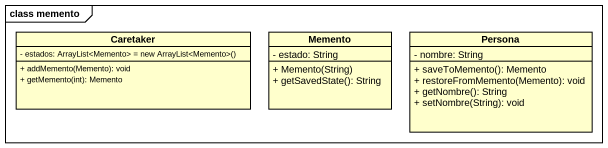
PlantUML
@startuml
mainframe class memento
hide circle
hide empty members
skinparam classAttributeIconSize 0
class Caretaker {
  {field} - estados: ArrayList<Memento> = new ArrayList<Memento>()
  + addMemento(Memento): void
  + getMemento(int): Memento
}
class Memento {
  - estado: String
  + Memento(String)
  + getSavedState(): String
}
class Persona {
  - nombre: String
  + saveToMemento(): Memento
  + restoreFromMemento(Memento): void
  + getNombre(): String
  + setNombre(String): void
}
@enduml
